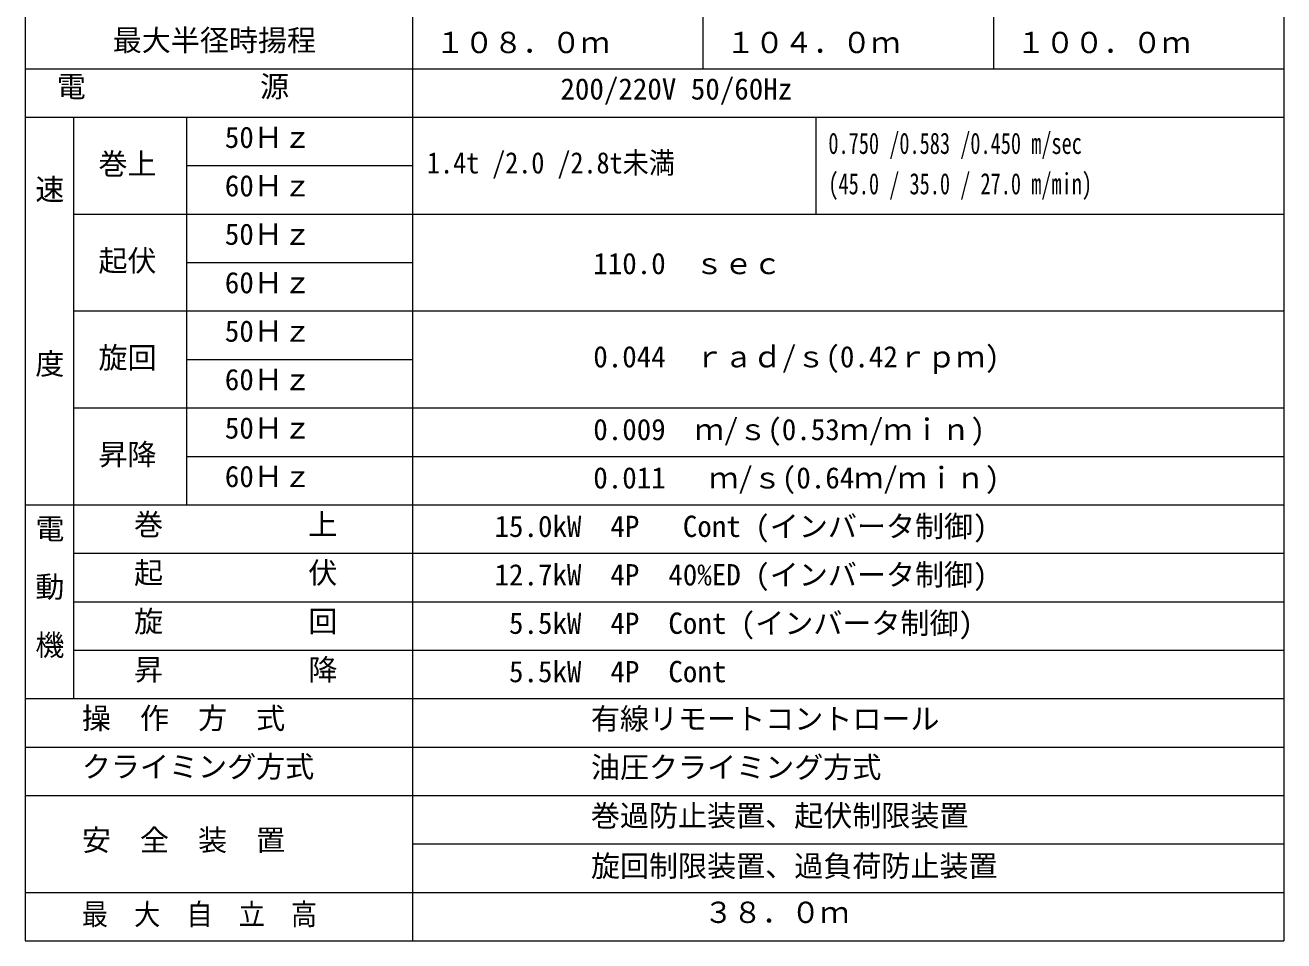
# Model space of a CAD drawing. Units: millimetres, scale not verified. Extents: x -32409 to 32443, y -43405 to 44769.
# Drawn here: x 8563 to 31963, y -43405 to -26396 of the extents above; entities that cross this region are included whole.
import ezdxf
from ezdxf.enums import TextEntityAlignment as Align

# ---------------------------------------------------------------- set-up
doc = ezdxf.new("R2010")
doc.units = ezdxf.units.MM
doc.header["$LTSCALE"] = 100
doc.layers.add('0-5_05 寸法', color=7, linetype='Continuous', lineweight=18)
doc.styles.add('@ＭＳ ゴシック', font='')
doc.styles.add('ＭＳ ゴシック', font='')
doc.styles.get('@ＭＳ ゴシック').set_extended_font_data('@MS Gothic')
doc.styles.get('ＭＳ ゴシック').set_extended_font_data('MS Gothic')

msp = doc.modelspace()

# ---------------------------------------------------------------- linework, layer by layer
at = {"layer": '0-5_05 寸法'}
for p, q in [((8563.1, -20905.1), (8563.1, -43405)), ((15763.1, -20905.1), (15763.1, -43405)), ((31963.1, -20905.1), (31963.1, -42505)), ((31963.1, -20905.1), (31963.1, -43405)), ((21163.1, -21805.1), (21163.1, -27205.1)), ((26563.1, -21805.1), (26563.1, -27205.1)), ((8563.1, -27205.1), (31963.1, -27205.1)), ((8563.1, -28105.1), (31963.1, -28105.1)), ((9463.1, -28105.1), (9463.1, -38905)), ((11563.1, -28105.1), (11563.1, -35305)), ((23263.1, -28105.1), (23263.1, -29905)), ((11563.1, -29005.1), (15763.1, -29005.1)), ((9463.1, -29905), (31963.1, -29905)), ((11563.1, -30805), (15763.1, -30805)), ((9463.1, -31705), (31963.1, -31705)), ((11563.1, -32605), (15763.1, -32605)), ((9463.1, -33505), (31963.1, -33505)), ((11563.1, -34405), (31963.1, -34405)), ((8563.1, -35305), (31963.1, -35305)), ((9463.1, -36205), (31963.1, -36205)), ((9463.1, -37105), (31963.1, -37105)), ((9463.1, -38005), (31963.1, -38005)), ((8563.1, -38905), (31963.1, -38905)), ((8563.1, -39805), (31963.1, -39805)), ((8563.1, -40705), (31963.1, -40705)), ((15763.1, -41605), (31963.1, -41605)), ((8563.1, -42505), (31963.1, -42505)), ((8563.1, -43405), (31963.1, -43405))]:
    msp.add_line(p, q, dxfattribs=at)

# ---------------------------------------------------------------- texts
at = {"layer": '0-5_05 寸法', "style": 'ＭＳ ゴシック'}
for s, p in [('最大半径時揚程', (10191.3, -26992.6)), ('１０８．０ｍ', (16192.4, -27034)), ('１０４．０ｍ', (21592.4, -27034)), ('１００．０ｍ', (26992.4, -27034)), ('電\u3000\u3000\u3000\u3000\u3000\u3000源', (9149, -27850.7)), ('200/220V 50/60Hz', (18514.1, -27896.5)), ('50Ｈｚ', (12274.7, -28795.1)), ('巻上', (9925.1, -29287.7)), ('60Ｈｚ', (12274.7, -29695)), ('50Ｈｚ', (12274.7, -30595)), ('起伏', (9925.1, -31087.7)), ('110.0\u3000ｓｅｃ', (19125, -31139.8)), ('60Ｈｚ', (12274.7, -31495)), ('50Ｈｚ', (12274.7, -32395)), ('旋回', (9925.1, -32887.7)), ('0.044\u3000ｒａｄ/ｓ(0.42ｒｐｍ)', (19125, -32871.1)), ('60Ｈｚ', (12274.7, -33295)), ('50Ｈｚ', (12274.7, -34195)), ('0.009\u3000ｍ/ｓ(0.53ｍ/ｍｉｎ)', (19125, -34223.4)), ('昇降', (9925.1, -34687.7)), ('60Ｈｚ', (12274.7, -35095)), ('0.011 \u3000ｍ/ｓ(0.64ｍ/ｍｉｎ)', (19125, -35121.1)), ('巻\u3000\u3000\u3000\u3000\u3000上', (10587.3, -35986.5)), ('15.0kW  4P   Cont (インバータ制御)', (17288.7, -36021.8)), ('起\u3000\u3000\u3000\u3000\u3000伏', (10587.3, -36886.5)), ('12.7kW  4P  40%ED (インバータ制御)', (17288.7, -36921.8)), ('旋\u3000\u3000\u3000\u3000\u3000回', (10587.3, -37786.5)), (' 5.5kW  4P  Cont (インバータ制御)', (17288.7, -37821.8)), ('昇\u3000\u3000\u3000\u3000\u3000降', (10587.3, -38686.5)), (' 5.5kW  4P  Cont', (17288.7, -38720.4)), ('操\u3000作\u3000方\u3000式', (9616.8, -39586.5)), ('有線リモートコントロール', (19080.9, -39596.5)), ('クライミング方式', (9616.8, -40486.5)), ('油圧クライミング方式', (19080.9, -40496.5)), ('巻過防止装置、起伏制限装置', (19080.9, -41396.5)), ('安\u3000全\u3000装\u3000置', (9616.8, -41850.1)), ('旋回制限装置、過負荷防止装置', (19080.9, -42332)), ('３８．０ｍ', (21183.3, -43192.6))]:
    msp.add_text(s, height=395.9, dxfattribs=at).set_placement(p, align=Align.BOTTOM_LEFT)
for s, width, p in [('0.750 /0.583 /0.450 m/sec', 0.7, (23495.6, -28906.4)), ('1.4t /2.0 /2.8t未満', 0.9, (16034.2, -29268.7)), ('(45.0 / 35.0 / 27.0 m/min)', 0.7, (23495.6, -29657.4)), ('最\u3000大\u3000自\u3000立\u3000高', 0.9, (9616.8, -43228.7))]:
    msp.add_text(s, height=395.9, dxfattribs=dict(at, width=width)).set_placement(p, align=Align.BOTTOM_LEFT)
at = {"layer": '0-5_05 寸法', "style": '@ＭＳ ゴシック'}
for s, p in [('速\u3000\u3000\u3000\u3000\u3000度', (8698.2, -29169.6)), ('電\u3000動\u3000機', (8698.2, -35472.1))]:
    msp.add_text(s, height=395.9, rotation=270, dxfattribs=at).set_placement(p, align=Align.BOTTOM_LEFT)

doc.saveas('drawing.dxf')
